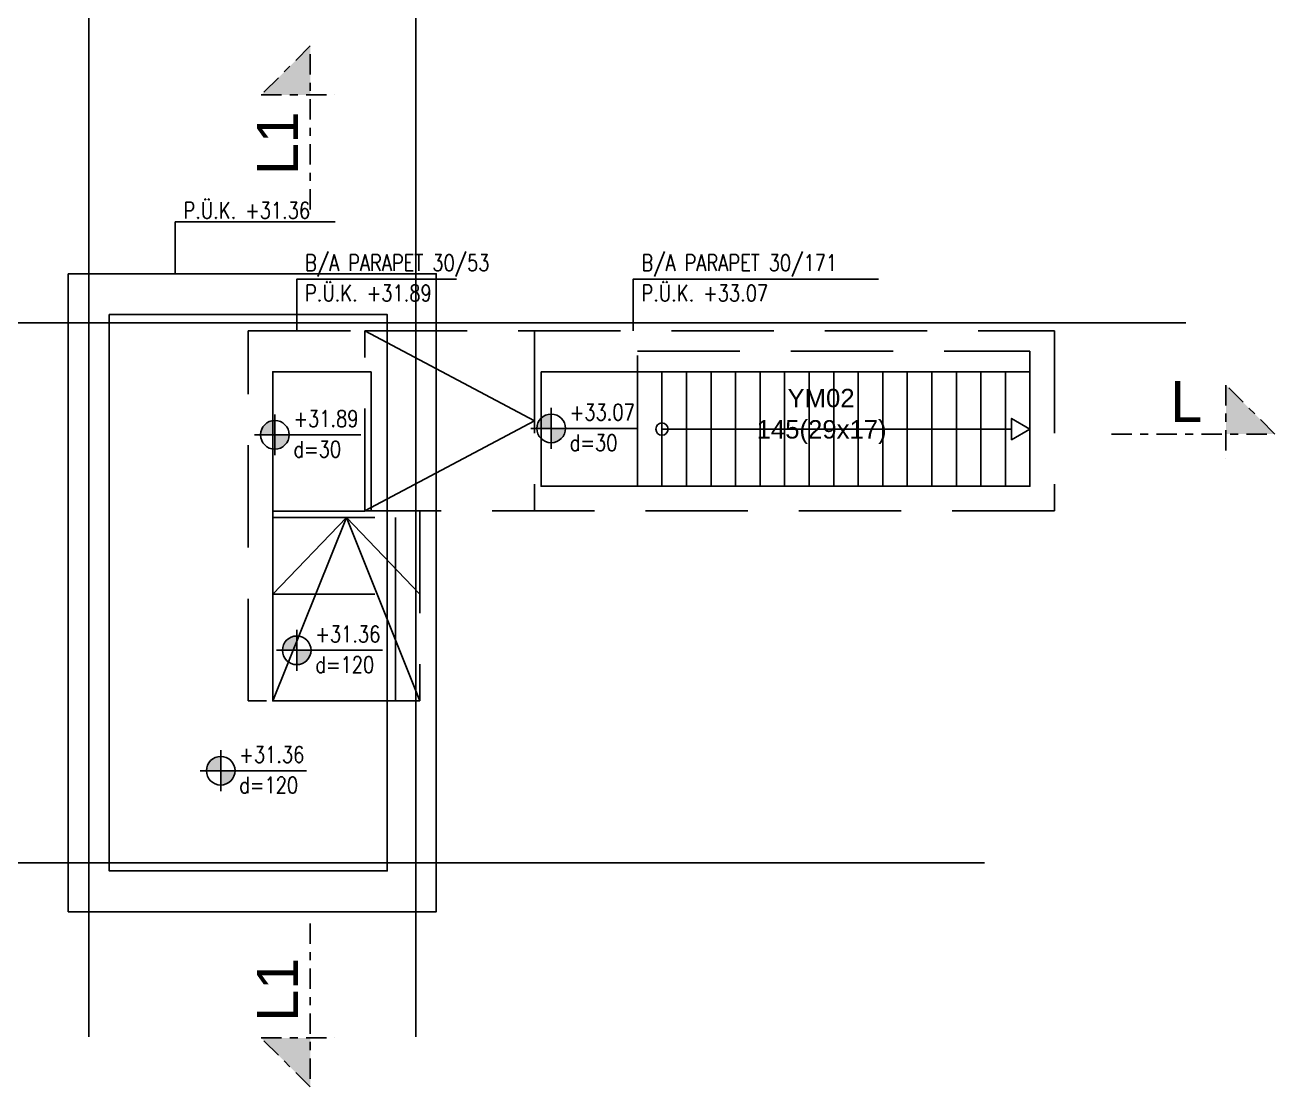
# Model space of a CAD drawing. Header units: millimetres. Extents: x 400408 to 401334, y 4543945 to 4544229.
# Drawn here: x 401225.83 to 401241.11, y 4543976.84 to 4543989.83 of the extents above; entities that cross this region are included whole.
import ezdxf
from ezdxf.enums import TextEntityAlignment as Align

# ---------------------------------------------------------------- set-up
doc = ezdxf.new("R2010")
doc.units = ezdxf.units.MM
for name, pattern in [('AKS', [3, 2.5, -0.25, 0, -0.25]), ('CENTER', [2, 1.25, -0.25, 0.25, -0.25]), ('CONTINU', [0]), ('HIDDEN', [0.375, 0.25, -0.125])]:
    doc.linetypes.add(name, pattern=pattern)
for name, color, linetype in [('aks prota', 2, 'AKS'), ('görünüş prota', 4, 'Continuous'), ('kesit tarama prota', 252, 'Continuous'), ('kiris prota', 6, 'Continuous'), ('merdiven prota', 2, 'Continuous'), ('metraj prota', 2, 'Continuous'), ('not prota', 2, 'Continuous'), ('perde prota', 1, 'Continuous'), ('PRT-MI-ad_dim', 8, 'Continuous'), ('prt-s-taxis', 7, 'Continuous'), ('skesit prota', 7, 'Continuous'), ('st-s_level (kot)', 6, 'Continuous'), ('st-s_levelmark (kot işareti)', 4, 'Continuous'), ('tkesit prota', 7, 'Continuous'), ('tnot prota', 4, 'Continuous')]:
    doc.layers.add(name, color=color, linetype=linetype)
doc.styles.add('Arial', font='Arial.ttf')
doc.styles.add('OLCU', font='romanstw.shx')
doc.styles.add('PRT-MI-a_Arial', font='Arial.ttf', dxfattribs={"height": 30})
doc.styles.add('TNOT', font='romanstw.shx', dxfattribs={"width": 0.8, "height": 250})

# ---------------------------------------------------------------- blocks, each defined once
blk = doc.blocks.new('Stair_Anotation')
at = {"color": 0, "style": 'PRT-MI-a_Arial'}
blk.add_attdef('M.ADI', text='', height=0.2, dxfattribs=at).set_placement((0, 0), align=Align.BOTTOM_CENTER)
blk.add_attdef('BAS.SAYI-(EN-RIHT)', text='', height=0.2, dxfattribs=at).set_placement((0, -0.08), align=Align.TOP_CENTER)
blk = doc.blocks.new('*U57')
at = {"layer": 'metraj prota', "color": 4}
blk.add_lwpolyline([(-450, 0), (-427.5, 13), (-427.5, -13)], close=True, dxfattribs=at)
blk.add_lwpolyline([(0, 0), (-427.5, 0)], dxfattribs=at)
blk.add_circle((0, 0), 7.5, dxfattribs=at)
blk = doc.blocks.new('PLAN_KOT')
at = {"layer": 'st-s_levelmark (kot işareti)'}
h = blk.add_hatch(color=256, dxfattribs=at)
h.paths.add_polyline_path([(0, 17.5, 0.414214), (-17.5, 0), (0, 0)])
h.paths.add_polyline_path([(17.5, 0), (0, 0), (0, -17.5, 0.414214)])
for p, q in [((0, 25), (0, -25)), ((105, 0), (-25, 0))]:
    blk.add_line(p, q, dxfattribs=at)
blk.add_circle((0, 0), 17.5, dxfattribs=at)
at = {"layer": 'st-s_level (kot)', "color": 6, "style": 'OLCU', "width": 0.8}
for tag, p in [('KOT', (22.7, 9.8)), ('DÖŞEME_KALINLIĞI', (22.7, -27.6))]:
    blk.add_attdef(tag, p, '', height=20, dxfattribs=at)
blk = doc.blocks.new('L-L Kesiti')
at = {"layer": 'kesit tarama prota'}
h = blk.add_hatch(color=256, dxfattribs=at)
h.dxf.hatch_style = 1
h.paths.add_polyline_path([(401402.979, 4543982.713), (401403.579, 4543983.313), (401403.579, 4543982.713)])
h = blk.add_hatch(color=256, dxfattribs=at)
h.dxf.hatch_style = 1
h.paths.add_polyline_path([(401414.777, 4543979.167), (401415.377, 4543978.567), (401414.777, 4543978.567)])
h = blk.add_hatch(color=256, dxfattribs=at)
h.dxf.hatch_style = 1
h.paths.add_polyline_path([(401402.979, 4543971.186), (401403.579, 4543970.586), (401403.579, 4543971.186)])
at = {"layer": 'aks prota', "ltscale": 10}
for p, q in [((401400.871, 4543971.201), (401400.871, 4543995.065)), ((401404.871, 4543971.201), (401404.871, 4543995.065)), ((401414.285, 4543979.928), (401389.543, 4543979.928)), ((401411.826, 4543973.328), (401389.543, 4543973.328))]:
    blk.add_line(p, q, dxfattribs=at)
at = {"layer": 'görünüş prota', "color": 4}
for points in [[(401404.247, 4543979.829), (401406.324, 4543978.729), (401404.247, 4543977.629)], [(401403.121, 4543976.611), (401404.021, 4543977.546), (401404.921, 4543976.611)], [(401404.021, 4543977.546), (401403.121, 4543975.305)], [(401404.021, 4543977.546), (401404.921, 4543975.305)]]:
    blk.add_lwpolyline(points, dxfattribs=at)
at = {"layer": 'kiris prota', "linetype": 'HIDDEN', "ltscale": 5}
for p, q in [((401406.324, 4543979.829), (401406.324, 4543977.629)), ((401403.121, 4543977.546), (401404.621, 4543977.546)), ((401403.121, 4543976.611), (401404.921, 4543976.611))]:
    blk.add_line(p, q, dxfattribs=at)
at = {"layer": 'kiris prota'}
for p, q in [((401404.326, 4543979.329), (401404.326, 4543977.629)), ((401403.121, 4543977.625), (401404.247, 4543977.625))]:
    blk.add_line(p, q, dxfattribs=at)
at = {"layer": 'kiris prota', "linetype": 'HIDDEN', "ltscale": 5}
blk.add_lwpolyline([(401404.921, 4543977.629), (401404.921, 4543975.305), (401402.821, 4543975.305), (401402.821, 4543979.829), (401405.121, 4543979.829)], dxfattribs=at)
for points in [[(401404.247, 4543979.829), (401412.681, 4543979.829), (401412.681, 4543977.629), (401404.247, 4543977.629)], [(401407.581, 4543979.579), (401412.381, 4543979.579), (401412.381, 4543977.929), (401407.581, 4543977.929)]]:
    blk.add_lwpolyline(points, close=True, dxfattribs=at)
at = {"layer": 'kiris prota'}
for points in [[(401407.581, 4543979.529), (401407.581, 4543977.929)], [(401404.621, 4543977.546), (401404.621, 4543975.305), (401403.121, 4543975.305), (401403.121, 4543979.329), (401404.326, 4543979.329)]]:
    blk.add_lwpolyline(points, dxfattribs=at)
blk.add_lwpolyline([(401406.403, 4543979.329), (401412.381, 4543979.329), (401412.381, 4543977.929), (401406.403, 4543977.929)], close=True, dxfattribs=at)
at = {"layer": 'merdiven prota', "linetype": 'HIDDEN', "ltscale": 10}
for p, q in [((401407.881, 4543977.929), (401407.881, 4543979.329)), ((401408.181, 4543977.929), (401408.181, 4543979.329)), ((401408.481, 4543977.929), (401408.481, 4543979.329)), ((401408.781, 4543977.929), (401408.781, 4543979.329)), ((401409.081, 4543977.929), (401409.081, 4543979.329)), ((401409.381, 4543977.929), (401409.381, 4543979.329)), ((401409.681, 4543977.929), (401409.681, 4543979.329)), ((401409.981, 4543977.929), (401409.981, 4543979.329)), ((401410.281, 4543977.929), (401410.281, 4543979.329)), ((401410.581, 4543977.929), (401410.581, 4543979.329)), ((401410.881, 4543977.929), (401410.881, 4543979.329)), ((401411.181, 4543977.929), (401411.181, 4543979.329)), ((401411.481, 4543977.929), (401411.481, 4543979.329)), ((401411.781, 4543977.929), (401411.781, 4543979.329)), ((401412.081, 4543977.929), (401412.081, 4543979.329))]:
    blk.add_line(p, q, dxfattribs=at)
at = {"layer": 'not prota', "ltscale": 0.1}
for points in [[(401401.929, 4543980.528), (401401.929, 4543981.161), (401403.884, 4543981.161)], [(401403.416, 4543979.829), (401403.416, 4543980.462), (401405.37, 4543980.462)], [(401407.53, 4543979.829), (401407.53, 4543980.462), (401410.53, 4543980.462)]]:
    blk.add_lwpolyline(points, dxfattribs=at)
at = {"layer": 'perde prota'}
for points in [[(401400.621, 4543980.528), (401405.121, 4543980.528), (401405.121, 4543972.728), (401400.621, 4543972.728)], [(401401.121, 4543980.028), (401404.521, 4543980.028), (401404.521, 4543973.228), (401401.121, 4543973.228)]]:
    blk.add_lwpolyline(points, close=True, dxfattribs=at)
at = {"layer": 'perde prota', "linetype": 'HIDDEN', "ltscale": 5}
blk.add_lwpolyline([(401405.121, 4543977.629), (401405.121, 4543979.829)], dxfattribs=at)
at = {"layer": 'skesit prota', "linetype": 'CENTER', "ltscale": 0.2}
for p, q in [((401403.579, 4543983.313), (401402.979, 4543982.713)), ((401402.979, 4543982.713), (401403.879, 4543982.713)), ((401414.777, 4543979.167), (401414.777, 4543978.267)), ((401415.377, 4543978.567), (401414.777, 4543979.167)), ((401402.979, 4543971.186), (401403.879, 4543971.186)), ((401403.579, 4543970.586), (401402.979, 4543971.186))]:
    blk.add_line(p, q, dxfattribs=at)
for points in [[(401403.579, 4543981.313), (401403.579, 4543983.313)], [(401413.377, 4543978.567), (401415.377, 4543978.567)], [(401403.579, 4543972.586), (401403.579, 4543970.586)]]:
    blk.add_lwpolyline(points, dxfattribs=at)
at = {"layer": 'PRT-MI-ad_dim', "xscale": -0.01, "yscale": 0.01, "zscale": 0.01, "rotation": 359.999999166727}
blk.add_blockref('*U57', (401407.881, 4543978.629), dxfattribs=at)
at = {"layer": 'prt-s-taxis'}
ref = blk.add_blockref('Stair_Anotation', (401409.835, 4543978.828), dxfattribs=dict(at, xscale=-1.125, yscale=1.125, zscale=1.125, rotation=359.999999965357))
ref.add_attrib('M.ADI', 'YM02', dxfattribs={"layer": '0', "color": 0, "height": 0.225, "style": 'PRT-MI-a_Arial'}).set_placement((401409.826, 4543978.828), align=Align.BOTTOM_CENTER)
ref.add_attrib('BAS.SAYI-(EN-RIHT)', '145(29x17)', dxfattribs={"layer": '0', "color": 0, "height": 0.225, "style": 'PRT-MI-a_Arial'}).set_placement((401409.833, 4543978.738), align=Align.TOP_CENTER)
at = {"layer": 'st-s_level (kot)', "linetype": 'CONTINU', "ltscale": 0.1, "xscale": 0.01, "yscale": 0.01, "zscale": 0.01}
for p, values in [((401406.526, 4543978.637), {'KOT': '+33.07', 'DÖŞEME_KALINLIĞI': 'd=30'}), ((401403.147, 4543978.558), {'KOT': '+31.89', 'DÖŞEME_KALINLIĞI': 'd=30'}), ((401403.415, 4543975.924), {'KOT': '+31.36', 'DÖŞEME_KALINLIĞI': 'd=120'}), ((401402.485, 4543974.452), {'KOT': '+31.36', 'DÖŞEME_KALINLIĞI': 'd=120'})]:
    blk.add_blockref('PLAN_KOT', p, dxfattribs=at).add_auto_attribs(values)
at = {"layer": 'tkesit prota', "style": 'Arial'}
for p in [(401403.429, 4543981.734), (401403.429, 4543971.386)]:
    blk.add_text('L1', height=0.5, rotation=90, dxfattribs=at).set_placement(p)
blk.add_text('L', height=0.5, dxfattribs=at).set_placement((401414.097, 4543978.717))
at = {"layer": 'tnot prota', "style": 'TNOT', "width": 0.8}
for s, p in [('P.Ü.K. +31.36', (401402.029, 4543981.302)), ('B/A PARAPET 30/53', (401403.516, 4543980.662)), ('B/A PARAPET 30/171', (401407.63, 4543980.662)), ('P.Ü.K. +31.89', (401403.516, 4543980.291)), ('P.Ü.K. +33.07', (401407.63, 4543980.291))]:
    blk.add_text(s, height=0.2, dxfattribs=at).set_placement(p, align=Align.MIDDLE_LEFT)

msp = doc.modelspace()

# ---------------------------------------------------------------- block references
msp.add_blockref('L-L Kesiti', (-174.264, 6.259))

doc.saveas('drawing.dxf')
